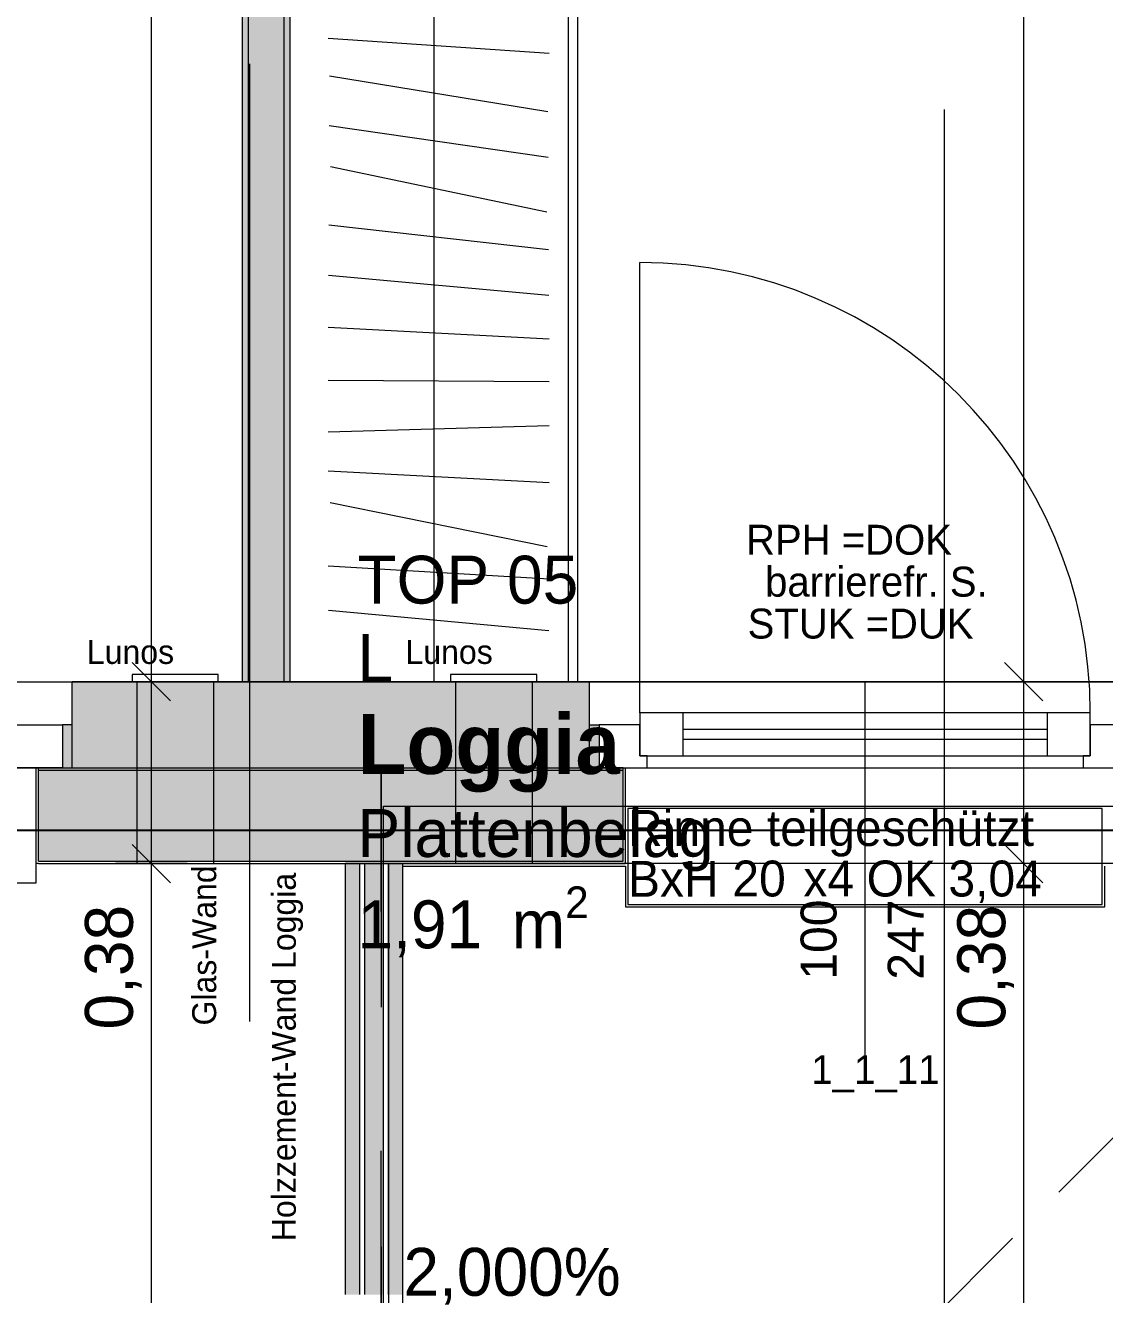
# Model space of a CAD drawing. Header units: metres. Extents: x -3 to 205, y -18 to 45.
# Drawn here: x 2.532 to 4.785, y -15.97 to -13.319 of the extents above; entities that cross this region are included whole.
import ezdxf

# ---------------------------------------------------------------- set-up
doc = ezdxf.new("R2010")
doc.units = ezdxf.units.M
doc.header["$MEASUREMENT"] = 0
for name, pattern in [('Achse', [0.004, 0.002, -0.001, 0, -0.001]), ('Baufluchtlinie', [0.013, 0.008, -0.005]), ('Schnittlinie', [0.006, 0.003, -0.0015, 0, -0.0015]), ('Untersicht', [0.001, 0.0005, -0.0005])]:
    doc.linetypes.add(name, pattern=pattern)
for name, color, linetype in [('1._1.Stock PP STG1_3_000 Achsraster', 7, 'Continuous'), ('1._1.Stock PP STG1_3_110 Wand Aussen', 7, 'Continuous'), ('1._1.Stock PP STG1_3_130 Wand Innen', 7, 'Continuous'), ('1._1.Stock PP STG1_3_140 Brüstung', 7, 'Continuous'), ('1._1.Stock PP STG1_3_210 Decke', 7, 'Continuous'), ('1._1.Stock PP STG1_3_220 Bodenaufbau', 7, 'Continuous'), ('1._1.Stock PP STG1_3_220 Bodenaufbau - Außen_ Gefälle', 7, 'Continuous'), ('1._1.Stock PP STG1_3_221 Bodenaufbau - Abdichtung', 7, 'Continuous'), ('1._1.Stock PP STG1_3_221 Bodenaufbau - Terrassenbelag', 7, 'Continuous'), ('1._1.Stock PP STG1_3_510 Möblierung', 7, 'Continuous'), ('1._1.Stock PP STG1_3_520 Fixeinbauten', 7, 'Continuous'), ('1._1.Stock PP STG1_3_611 Entwässerung', 7, 'Continuous'), ('1._1.Stock PP STG1_3_810 Raum', 7, 'Continuous'), ('1._1.Stock PP STG1_3_851 Marker Schnitt', 7, 'Continuous'), ('1._1.Stock PP STG1_3_915 Allgemein Beschriftung.x', 7, 'Continuous'), ('1._1.Stock PP STG1_3_950 Polierplan Bemaßung', 7, 'Continuous'), ('1._1.Stock PP STG1_3_955 Polierplan Beschriftung', 7, 'Continuous'), ('1._1.Stock PP STG1_3_Neubau_840 Baulinien', 7, 'Continuous')]:
    doc.layers.add(name, color=color, linetype=linetype)
doc.styles.add('ERSTELLTER_STIL_2', font='')
doc.styles.add('ERSTELLTER_STIL_6', font='')
doc.styles.get('ERSTELLTER_STIL_2').set_extended_font_data('Eurostile')
doc.styles.get('ERSTELLTER_STIL_6').set_extended_font_data('Eurostile', bold=True)

msp = doc.modelspace()

# ---------------------------------------------------------------- hatches: boundary and pattern name
at = {"layer": '1._1.Stock PP STG1_3_110 Wand Aussen', "linetype": 'Continuous', "lineweight": 13, "true_color": 0x3f7f02}
msp.add_hatch(color=76, dxfattribs=at).paths.add_polyline_path([(2.63, -14.78), (2.63, -14.87), (3.71, -14.87), (3.71, -14.78), (3.71, -14.69), (2.63, -14.69)])
at = {"layer": '1._1.Stock PP STG1_3_110 Wand Aussen', "linetype": 'Continuous', "lineweight": 13, "true_color": 0xff6400}
for points in [[(2.61, -14.87), (2.63, -14.87), (2.63, -14.78), (2.61, -14.78)], [(3.73, -14.87), (3.73, -14.78), (3.71, -14.78), (3.71, -14.87)], [(3.78, -14.875), (2.56, -14.875), (2.56, -15), (3.78, -15)], [(3.78, -15), (2.56, -15), (2.56, -15.065), (3.78, -15.065)]]:
    msp.add_hatch(color=30, dxfattribs=at).paths.add_polyline_path(points)
at = {"layer": '1._1.Stock PP STG1_3_110 Wand Aussen', "linetype": 'Continuous', "lineweight": 0, "true_color": 0x373737}
msp.add_hatch(color=250, dxfattribs=at).paths.add_polyline_path([(3.78, -14.87), (2.56, -14.87), (2.56, -14.875), (3.78, -14.875)])
at = {"layer": '1._1.Stock PP STG1_3_130 Wand Innen', "linetype": 'Continuous', "lineweight": 13, "true_color": 0xfb02fe}
for points in [[(2.985, -14.69), (2.9975, -14.69), (2.9975, -9.42), (2.985, -9.42)], [(3.0725, -9.42), (3.0725, -14.69), (3.085, -14.69), (3.085, -9.42)]]:
    msp.add_hatch(color=6, dxfattribs=at).paths.add_polyline_path(points)
at = {"layer": '1._1.Stock PP STG1_3_130 Wand Innen', "linetype": 'Continuous', "lineweight": 13, "true_color": 0xffaa00}
msp.add_hatch(color=40, dxfattribs=at).paths.add_polyline_path([(2.9975, -9.42), (2.9975, -14.69), (3.0725, -14.69), (3.0725, -9.42)])
at = {"layer": '1._1.Stock PP STG1_3_140 Brüstung', "linetype": 'Continuous', "lineweight": 13, "true_color": 0xff6400}
for points in [[(3.2, -15.07), (3.2, -15.97), (3.23, -15.97), (3.23, -15.07)], [(3.32, -15.97), (3.32, -15.07), (3.29, -15.07), (3.29, -15.97)]]:
    msp.add_hatch(color=30, dxfattribs=at).paths.add_polyline_path(points)
at = {"layer": '1._1.Stock PP STG1_3_140 Brüstung', "linetype": 'Continuous', "lineweight": 13, "true_color": 0xb85600}
msp.add_hatch(color=32, dxfattribs=at).paths.add_polyline_path([(3.24, -15.07), (3.24, -15.97), (3.28, -15.97), (3.28, -15.07)])

# ---------------------------------------------------------------- linework, layer by layer
at = {"layer": '1._1.Stock PP STG1_3_000 Achsraster', "color": 5, "linetype": 'Achse', "lineweight": 0, "ltscale": 1000}
for p, q in [((3, 3), (3, -18)), ((-1.5, -15), (21, -15))]:
    msp.add_line(p, q, dxfattribs=at)
at = {"layer": '1._1.Stock PP STG1_3_110 Wand Aussen', "color": 8, "linetype": 'Continuous', "lineweight": 0, "ltscale": 1000}
msp.add_line((3.815, -14.755), (3.815, -13.815), dxfattribs=at)
at = {"layer": '1._1.Stock PP STG1_3_110 Wand Aussen', "color": 7, "linetype": 'Continuous', "lineweight": 13, "ltscale": 1000}
for p, q in [((0.98, -14.69), (2.63, -14.69)), ((2.63, -14.69), (2.63, -14.69)), ((4.86, -14.69), (3.71, -14.69)), ((3.71, -14.69), (3.71, -14.69)), ((4.285, -15.4713), (4.285, -14.69)), ((3.905, -14.755), (3.815, -14.755)), ((3.815, -14.755), (3.815, -14.845)), ((4.665, -14.755), (3.905, -14.755)), ((3.905, -14.845), (3.905, -14.755)), ((4.755, -14.755), (4.665, -14.755)), ((4.665, -14.755), (4.665, -14.845)), ((4.755, -14.845), (4.755, -14.755)), ((2.51, -14.78), (2.61, -14.78)), ((2.61, -14.78), (2.61, -14.87)), ((3.815, -14.78), (3.73, -14.78)), ((3.73, -14.78), (3.73, -14.87)), ((3.815, -14.845), (3.815, -14.78)), ((4.84, -14.78), (4.755, -14.78)), ((4.755, -14.78), (4.755, -14.845)), ((4.665, -14.79), (3.905, -14.79)), ((3.905, -14.81), (4.665, -14.81)), ((3.83, -14.845), (3.815, -14.845)), ((3.815, -14.845), (3.905, -14.845)), ((3.83, -14.87), (3.83, -14.845)), ((3.905, -14.845), (4.665, -14.845)), ((4.665, -14.845), (4.755, -14.845)), ((4.755, -14.845), (4.74, -14.845)), ((4.74, -14.845), (4.74, -14.87)), ((2.61, -14.87), (2.51, -14.87)), ((2.555, -14.875), (2.555, -14.87)), ((2.56, -14.87), (2.555, -14.87)), ((2.56, -14.87), (2.555, -14.87)), ((2.56, -14.87), (2.555, -14.87)), ((2.555, -14.875), (2.555, -14.87)), ((2.555, -15), (2.555, -14.875)), ((2.555, -15), (2.555, -14.875)), ((2.56, -14.87), (2.63, -14.87)), ((2.56, -15.065), (2.56, -14.87)), ((2.56, -14.87), (2.63, -14.87)), ((2.56, -14.87), (2.63, -14.87)), ((2.56, -14.875), (3.78, -14.875)), ((3.78, -14.87), (3.71, -14.87)), ((3.78, -14.87), (3.71, -14.87)), ((3.78, -14.87), (3.71, -14.87)), ((3.73, -14.87), (3.83, -14.87)), ((3.78, -14.87), (3.785, -14.87)), ((3.78, -15.065), (3.78, -14.87)), ((3.78, -14.87), (3.785, -14.87)), ((3.78, -14.87), (3.785, -14.87)), ((3.785, -14.875), (3.785, -14.87)), ((3.785, -14.875), (3.785, -14.87)), ((3.785, -15), (3.785, -14.875)), ((3.785, -15), (3.785, -14.875)), ((3.83, -14.87), (4.74, -14.87)), ((4.74, -14.87), (4.84, -14.87)), ((2.555, -15.065), (2.555, -15)), ((2.555, -15.065), (2.555, -15)), ((3.785, -15.065), (3.785, -15)), ((3.785, -15.065), (3.785, -15)), ((2.555, -15.07), (2.555, -15.065)), ((2.555, -15.07), (2.555, -15.065)), ((2.56, -15.07), (2.555, -15.07)), ((2.555, -15.11), (2.555, -15.07)), ((2.56, -15.065), (3.78, -15.065)), ((3.78, -15.07), (3.785, -15.07)), ((3.785, -15.07), (3.785, -15.065)), ((3.785, -15.07), (3.785, -15.065)), ((4.785, -15.07), (3.785, -15.07)), ((3.785, -15.07), (3.785, -15.07)), ((1.055, -15.11), (2.555, -15.11))]:
    msp.add_line(p, q, dxfattribs=at)
at = {"layer": '1._1.Stock PP STG1_3_110 Wand Aussen', "color": 7, "linetype": 'Continuous', "lineweight": 18, "ltscale": 1000}
for p, q in [((2.63, -14.78), (2.63, -14.69)), ((2.63, -14.78), (2.63, -14.69)), ((3.71, -14.78), (3.71, -14.69)), ((3.71, -14.78), (3.71, -14.69)), ((2.63, -14.87), (2.63, -14.78)), ((2.63, -14.87), (2.63, -14.78)), ((2.63, -14.87), (2.63, -14.78)), ((3.71, -14.87), (3.71, -14.78)), ((3.71, -14.87), (3.71, -14.78)), ((3.71, -14.87), (3.71, -14.78)), ((2.63, -14.87), (3.71, -14.87))]:
    msp.add_line(p, q, dxfattribs=at)
at = {"layer": '1._1.Stock PP STG1_3_110 Wand Aussen', "color": 1, "linetype": 'Baufluchtlinie', "lineweight": 0, "ltscale": 1000}
msp.add_line((2.56, -15), (3.78, -15), dxfattribs=at)
at = {"layer": '1._1.Stock PP STG1_3_110 Wand Aussen', "color": 7, "linetype": 'Continuous', "lineweight": 18, "ltscale": 1000, "flags": 128}
msp.add_lwpolyline([(3.71, -14.69), (2.63, -14.69)], dxfattribs=at)
at = {"layer": '1._1.Stock PP STG1_3_110 Wand Aussen', "color": 7, "linetype": 'Continuous', "lineweight": 13, "ltscale": 1000, "flags": 128}
for points in [[(2.61, -14.87), (2.63, -14.87), (2.63, -14.78), (2.61, -14.78)], [(3.73, -14.87), (3.71, -14.87), (3.71, -14.78), (3.73, -14.78)]]:
    msp.add_lwpolyline(points, close=True, dxfattribs=at)
msp.add_lwpolyline([(2.56, -15.07), (3.78, -15.07)], dxfattribs=at)
at = {"layer": '1._1.Stock PP STG1_3_110 Wand Aussen', "color": 8, "linetype": 'Continuous', "lineweight": 0, "ltscale": 1000}
msp.add_arc((3.815, -14.755), 0.94, 0, 90, dxfattribs=at)
at = {"layer": '1._1.Stock PP STG1_3_130 Wand Innen', "color": 7, "linetype": 'Continuous', "lineweight": 18, "ltscale": 1000}
for p, q in [((2.9975, -9.42), (2.9975, -14.69)), ((3.0725, -14.69), (3.0725, -9.42))]:
    msp.add_line(p, q, dxfattribs=at)
at = {"layer": '1._1.Stock PP STG1_3_130 Wand Innen', "color": 7, "linetype": 'Continuous', "lineweight": 18, "ltscale": 1000, "flags": 128}
for points in [[(2.985, -9.42), (2.985, -14.69)], [(3.085, -14.69), (3.085, -9.625)], [(2.985, -14.69), (3.085, -14.69)]]:
    msp.add_lwpolyline(points, dxfattribs=at)
at = {"layer": '1._1.Stock PP STG1_3_140 Brüstung', "color": 7, "linetype": 'Continuous', "lineweight": 18, "ltscale": 1000}
for p, q in [((3.23, -15.07), (3.23, -15.97)), ((3.24, -15.07), (3.24, -15.97)), ((3.28, -15.97), (3.28, -15.07)), ((3.29, -15.97), (3.29, -15.07))]:
    msp.add_line(p, q, dxfattribs=at)
at = {"layer": '1._1.Stock PP STG1_3_140 Brüstung', "color": 7, "linetype": 'Continuous', "lineweight": 18, "ltscale": 1000, "flags": 128}
for points in [[(3.32, -15.07), (3.2, -15.07)], [(3.2, -15.07), (3.2, -15.97)], [(3.32, -15.97), (3.32, -15.07)]]:
    msp.add_lwpolyline(points, dxfattribs=at)
at = {"layer": '1._1.Stock PP STG1_3_210 Decke', "color": 7, "linetype": 'Continuous', "lineweight": 13, "ltscale": 1000, "true_color": 0xf4f4f4, "flags": 128}
msp.add_lwpolyline([(0.1305, -0.13), (0.1845, -14.87), (5.505, -14.87), (5.505, -15.84), (13.475, -15.84), (13.475, -14.87), (18.8055, -14.87), (18.8546, -0.13), (15.89, -0.13)], dxfattribs=at)
msp.add_lwpolyline([(0.1305, -0.13), (0.1845, -14.87), (5.505, -14.87), (5.505, -15.84), (13.475, -15.84), (13.475, -14.87), (18.8055, -14.87), (18.8546, -0.13), (15.89, -0.13)], dxfattribs=at)
msp.add_lwpolyline([(0.1305, -0.13), (0.1845, -14.87), (5.505, -14.87), (5.505, -15.84), (13.475, -15.84), (13.475, -14.87), (18.8055, -14.87), (18.8546, -0.13), (15.89, -0.13)], dxfattribs=at)
msp.add_lwpolyline([(5.425, -14.95), (5.425, -15.92), (13.555, -15.92), (13.555, -14.95), (15.705, -14.95), (15.705, -17.42), (3.28, -17.42), (3.28, -14.95)], close=True, dxfattribs=at)
at = {"layer": '1._1.Stock PP STG1_3_220 Bodenaufbau', "color": 7, "linetype": 'Continuous', "lineweight": 13, "ltscale": 1000, "true_color": 0xf4f4f4, "flags": 128}
msp.add_lwpolyline([(3.445, -0.31), (0.3111, -0.31), (0.3639, -14.69), (5.685, -14.69), (5.685, -15.66), (13.295, -15.66), (13.295, -14.69), (18.6261, -14.69), (18.674, -0.31), (15.505, -0.31), (15.505, -0.71), (12.78, -0.71), (12.78, -0.13), (6.2, -0.13), (6.2, -0.71), (3.445, -0.71)], close=True, dxfattribs=at)
at = {"layer": '1._1.Stock PP STG1_3_220 Bodenaufbau - Außen_ Gefälle', "color": 7, "linetype": 'Continuous', "lineweight": 13, "ltscale": 1000, "true_color": 0xf4f4f4, "flags": 128}
msp.add_lwpolyline([(3.29, -17.38), (15.695, -17.38), (15.695, -15.07), (13.605, -15.07), (13.605, -15.97), (5.375, -15.97), (5.375, -15.07), (3.29, -15.07)], close=True, dxfattribs=at)
at = {"layer": '1._1.Stock PP STG1_3_221 Bodenaufbau - Abdichtung', "color": 171, "linetype": 'Untersicht', "lineweight": 13, "ltscale": 1000, "true_color": 0x6c6cff, "flags": 128}
for points in [[(3.2748, -14.87), (3.2748, -17.1702)], [(3.275, -14.87), (5.025, -14.87)], [(3.275, -17.17), (3.275, -14.87)], [(5.3, -15.145), (3.275, -17.17)], [(3.275, -17.17), (5.3, -15.145)]]:
    msp.add_lwpolyline(points, dxfattribs=at)
at = {"layer": '1._1.Stock PP STG1_3_221 Bodenaufbau - Terrassenbelag', "color": 7, "linetype": 'Continuous', "lineweight": 18, "ltscale": 1000, "flags": 128}
for points in [[(3.32, -15.075), (3.785, -15.075)], [(3.32, -17.38), (3.32, -15.075)], [(3.785, -15.075), (3.785, -15.16)], [(4.7847, -15.075), (4.7847, -15.16)], [(3.785, -15.16), (4.785, -15.16)]]:
    msp.add_lwpolyline(points, dxfattribs=at)
at = {"layer": '1._1.Stock PP STG1_3_510 Möblierung', "color": 8, "linetype": 'Continuous', "lineweight": 13, "ltscale": 1000, "true_color": 0x7e7f7f}
for p, q in [((3.665, -11.135), (3.665, -14.69)), ((3.385, -12.9125), (3.385, -14.69)), ((3.6253, -13.378), (3.1647, -13.347)), ((3.6228, -13.4998), (3.1672, -13.4252)), ((3.6235, -13.5957), (3.1665, -13.5293)), ((3.621, -13.7098), (3.169, -13.6152)), ((3.6244, -13.7882), (3.1656, -13.7368)), ((3.6249, -13.8834), (3.1651, -13.8416)), ((3.6255, -13.9748), (3.1645, -13.9502)), ((3.6259, -14.064), (3.1641, -14.061)), ((3.6258, -14.156), (3.1642, -14.169)), ((3.6256, -14.2745), (3.1644, -14.2505)), ((3.6212, -14.4085), (3.1688, -14.3165)), ((3.6255, -14.4759), (3.1645, -14.4491)), ((3.6249, -14.5838), (3.1651, -14.5412))]:
    msp.add_line(p, q, dxfattribs=at)
at = {"layer": '1._1.Stock PP STG1_3_510 Möblierung', "color": 8, "linetype": 'Continuous', "lineweight": 13, "ltscale": 1000, "true_color": 0x7e7f7f, "flags": 128}
msp.add_lwpolyline([(3.685, -11.135), (3.685, -14.69), (3.085, -14.69), (3.085, -11.135)], close=True, dxfattribs=at)
at = {"layer": '1._1.Stock PP STG1_3_520 Fixeinbauten', "color": 8, "linetype": 'Untersicht', "lineweight": 0, "ltscale": 1000, "flags": 128}
for points in [[(2.755, -14.675), (2.755, -14.69)], [(2.935, -14.675), (2.755, -14.675)], [(2.935, -14.69), (2.935, -14.675)], [(3.42, -14.675), (3.42, -14.69)], [(3.6, -14.675), (3.42, -14.675)], [(3.6, -14.69), (3.6, -14.675)], [(2.755, -14.69), (2.935, -14.69)], [(2.765, -14.69), (2.765, -15.07)], [(2.925, -14.69), (2.925, -15.07)], [(3.42, -14.69), (3.6, -14.69)], [(3.43, -14.69), (3.43, -15.07)], [(3.59, -14.69), (3.59, -15.07)], [(2.765, -15.07), (2.7689, -15.07), (2.7803, -15.07), (2.798, -15.07), (2.8203, -15.07), (2.845, -15.07), (2.8697, -15.07), (2.892, -15.07), (2.9097, -15.07), (2.9211, -15.07), (2.925, -15.07)], [(3.43, -15.07), (3.4339, -15.07), (3.4453, -15.07), (3.463, -15.07), (3.4853, -15.07), (3.51, -15.07), (3.5347, -15.07), (3.557, -15.07), (3.5747, -15.07), (3.5861, -15.07), (3.59, -15.07)]]:
    msp.add_lwpolyline(points, dxfattribs=at)
at = {"layer": '1._1.Stock PP STG1_3_611 Entwässerung', "color": 7, "linetype": 'Continuous', "lineweight": 13, "ltscale": 1000, "flags": 128}
msp.add_lwpolyline([(3.79, -15.155), (4.78, -15.155), (4.78, -14.955), (3.79, -14.955)], close=True, dxfattribs=at)
at = {"layer": '1._1.Stock PP STG1_3_851 Marker Schnitt', "color": 7, "linetype": 'Schnittlinie', "lineweight": 13, "ltscale": 1000}
msp.add_line((4.45, 4.805), (4.45, -18), dxfattribs=at)
at = {"layer": '1._1.Stock PP STG1_3_950 Polierplan Bemaßung', "color": 6, "linetype": 'Continuous', "lineweight": 13, "ltscale": 1000, "true_color": 0xfb02fe}
for p, q in [((2.7954, -14.69), (2.7954, -8.425)), ((4.6161, -14.69), (4.6161, -9.625)), ((2.7554, -14.65), (2.8354, -14.73)), ((4.5761, -14.65), (4.6561, -14.73)), ((2.8704, -14.69), (2.7204, -14.69)), ((2.7954, -15.07), (2.7954, -14.69)), ((4.6911, -14.69), (4.5411, -14.69)), ((4.6161, -15.07), (4.6161, -14.69)), ((2.7554, -15.03), (2.8354, -15.11)), ((4.5761, -15.03), (4.6561, -15.11)), ((2.8704, -15.07), (2.7204, -15.07)), ((2.7954, -18), (2.7954, -15.07)), ((4.6911, -15.07), (4.5411, -15.07)), ((4.6161, -17.38), (4.6161, -15.07))]:
    msp.add_line(p, q, dxfattribs=at)
at = {"layer": '1._1.Stock PP STG1_3_Neubau_840 Baulinien', "color": 1, "linetype": 'Baufluchtlinie', "lineweight": 25, "ltscale": 1000, "true_color": 0xfb0106, "flags": 128}
msp.add_lwpolyline([(-3.0225, -14.9829), (0, -15), (18.9876, -15.0005), (23.9775, -15.0046)], dxfattribs=at)

# ---------------------------------------------------------------- texts
at = {"layer": '1._1.Stock PP STG1_3_110 Wand Aussen', "color": 7, "linetype": 'Continuous', "lineweight": 13, "attachment_point": 9, "style": 'ERSTELLTER_STIL_2'}
for s, insert, char_height in [('\\A1;{\\pqr;\\pt0;\\fEurostile|b0|i0|c0|p0;\\W1.000000;RPH =DOK}', (4.4662, -14.4258), 0.0625), ('\\A1;{\\pqr;\\pt0;\\fEurostile|b0|i0|c0|p0;\\W1.000000;barrierefr. S. }', (4.5408, -14.5133), 0.0625), ('\\A1;{\\pqr;\\pt0;\\fEurostile|b0|i0|c0|p0;\\W1.000000;STUK =DUK}', (4.5112, -14.6008), 0.0625), ('\\A1;{\\pqr;\\pt0;\\fEurostile|b0|i0|c0|p0;\\W1.000000;1_1_11}', (4.4404, -15.5474), 0.06)]:
    msp.add_mtext(s, dxfattribs=dict(at, insert=insert, char_height=char_height))
at = {"layer": '1._1.Stock PP STG1_3_110 Wand Aussen', "color": 7, "linetype": 'Continuous', "lineweight": 13, "char_height": 0.075, "attachment_point": 9, "rotation": 90, "style": 'ERSTELLTER_STIL_2'}
for s, insert in [('\\A1;{\\pqr;\\pt0;\\fEurostile|b0|i0|c0|p0;\\W1.000000;100}', (4.2264, -15.145)), ('\\A1;{\\pqr;\\pt0;\\fEurostile|b0|i0|c0|p0;\\W1.000000;247}', (4.4072, -15.145))]:
    msp.add_mtext(s, dxfattribs=dict(at, insert=insert))
at = {"layer": '1._1.Stock PP STG1_3_810 Raum', "color": 7, "linetype": 'Continuous', "lineweight": 13, "attachment_point": 1}
for s, insert, char_height, style in [('\\A1;{\\pql;\\pt0;\\fEurostile|b0|i0|c0|p0;\\W1.000000;TOP 05}', (3.2256, -14.427), 0.1, 'ERSTELLTER_STIL_2'), ('\\A1;{\\pql;\\pt0;\\fEurostile|b0|i0|c0|p0;\\W1.000000;L}', (3.2256, -14.5905), 0.1, 'ERSTELLTER_STIL_2'), ('\\A1;{\\pql;\\pt0;\\fEurostile|b1|i0|c0|p0;\\W1.000000;Loggia}', (3.2256, -14.7577), 0.125, 'ERSTELLTER_STIL_6'), ('\\A1;{\\pql;\\pt0;\\fEurostile|b0|i0|c0|p0;\\W1.000000;Plattenbelag}', (3.2256, -14.9561), 0.1, 'ERSTELLTER_STIL_2'), ('\\A1;{\\pql;\\pt0,0.05;\\fEurostile|b0|i0|c0|p0;\\W1.000000;1,91\\fEurostile|b0|i0|c0|p0;\\W1.000000;\\A1{\\H.66x;\\S^  ;}\\fEurostile|b0|i0|c0|p0;\\W1.000000; m\\fEurostile|b0|i0|c0|p0;\\W1.000000;\\A1{\\H.66x;\\S2^  ;}}', (3.2256, -15.1176), 0.1, 'ERSTELLTER_STIL_2')]:
    msp.add_mtext(s, dxfattribs=dict(at, insert=insert, char_height=char_height, style=style))
at = {"layer": '1._1.Stock PP STG1_3_915 Allgemein Beschriftung.x', "color": 250, "linetype": 'Continuous', "lineweight": 13, "true_color": 0x3f3f3f, "char_height": 0.05, "attachment_point": 8, "style": 'ERSTELLTER_STIL_2'}
for insert in [(2.7518, -14.6536), (3.4168, -14.6536)]:
    msp.add_mtext('\\A1;{\\pqc;\\fEurostile|b0|i0|c0|p0;\\W1.000000;Lunos}', dxfattribs=dict(at, insert=insert))
at = {"layer": '1._1.Stock PP STG1_3_915 Allgemein Beschriftung.x', "color": 8, "linetype": 'Continuous', "lineweight": 13, "insert": (2.8807, -15.408), "char_height": 0.05, "attachment_point": 1, "rotation": 90, "style": 'ERSTELLTER_STIL_2'}
msp.add_mtext('\\A1;{\\pql;\\fEurostile|b0|i0|c0|p0;\\W1.000000;Glas-Wand}', dxfattribs=at)
at = {"layer": '1._1.Stock PP STG1_3_915 Allgemein Beschriftung.x', "color": 1, "linetype": 'Continuous', "lineweight": 0, "insert": (3.0469, -15.8585), "char_height": 0.05, "attachment_point": 1, "rotation": 90, "style": 'ERSTELLTER_STIL_2'}
msp.add_mtext('\\A1;{\\pql;\\fEurostile|b0|i0|c0|p0;\\W1.000000;Holzzement-Wand Loggia}', dxfattribs=at)
at = {"layer": '1._1.Stock PP STG1_3_950 Polierplan Bemaßung', "color": 6, "linetype": 'Continuous', "lineweight": 13, "true_color": 0xfb02fe, "char_height": 0.1, "width": 0.306373, "attachment_point": 7, "rotation": 90, "style": 'ERSTELLTER_STIL_2'}
for insert in [(2.7754, -15.4164), (4.5961, -15.4164)]:
    msp.add_mtext('\\A1;{\\pql;\\fEurostile|b0|i0|c0|p0;\\W1.000000;0,38}', dxfattribs=dict(at, insert=insert))
at = {"layer": '1._1.Stock PP STG1_3_950 Polierplan Bemaßung', "color": 171, "linetype": 'Continuous', "lineweight": 13, "true_color": 0x6c6cff, "insert": (3.775, -15.991), "char_height": 0.1, "attachment_point": 9, "style": 'ERSTELLTER_STIL_2'}
msp.add_mtext('\\A1;{\\pqr;\\fEurostile|b0|i0|c0|p0;\\W1.000000;2,000\\fEurostile|b0|i0|c0|p0;\\W1.000000;%}', dxfattribs=at)
at = {"layer": '1._1.Stock PP STG1_3_955 Polierplan Beschriftung', "color": 7, "linetype": 'Continuous', "lineweight": 13, "char_height": 0.075, "attachment_point": 1, "style": 'ERSTELLTER_STIL_2'}
for s, insert in [('\\A1;{\\pql;\\fEurostile|b0|i0|c0|p0;\\W1.000000;Rinne teilgeschützt\\fEurostile|b0|i0|c0|p0;\\W1.000000;  }', (3.79, -14.9581)), ('\\A1;{\\pql;\\pt0,1;\\fEurostile|b0|i0|c0|p0;\\W1.000000;BxH }', (3.79, -15.0643)), ('\\A1;{\\pql;\\pt0,1;\\fEurostile|b0|i0|c0|p0;\\W1.000000;20\\fEurostile|b0|i0|c0|p0;\\W1.000000;\\A1{\\H.66x;\\S^  ;}\\fEurostile|b0|i0|c0|p0;\\W1.000000;\\fEurostile|b0|i0|c0|p0;\\W1.000000;\\A1{\\H.66x;\\S^  ;}\\fEurostile|b0|i0|c0|p0;\\W1.000000;x\\fEurostile|b0|i0|c0|p0;\\W1.000000;\\fEurostile|b0|i0|c0|p0;\\W1.000000;\\fEurostile|b0|i0|c0|p0;\\W1.000000;\\fEurostile|b0|i0|c0|p0;\\W1.000000;\\fEurostile|b0|i0|c0|p0;\\W1.000000;4\\fEurostile|b0|i0|c0|p0;\\W1.000000;\\A1{\\H.66x;\\S^  ;}\\fEurostile|b0|i0|c0|p0;\\W1.000000;\\fEurostile|b0|i0|c0|p0;\\W1.000000;\\A1{\\H.66x;\\S^  ;}\\fEurostile|b0|i0|c0|p0;\\W1.000000;\\fEurostile|b0|i0|c0|p0;\\W1.000000;\\fEurostile|b0|i0|c0|p0;\\W1.000000;\\fEurostile|b0|i0|c0|p0;\\W1.000000;\\fEurostile|b0|i0|c0|p0;\\W1.000000;\\fEurostile|b0|i0|c0|p0;\\W1.000000;\\fEurostile|b0|i0|c0|p0;\\W1.000000;\\A1{\\H.66x;\\S^  ;}\\fEurostile|b0|i0|c0|p0;\\W1.000000;\\fEurostile|b0|i0|c0|p0;\\W1.000000;\\A1{\\H.66x;\\S^  ;}\\fEurostile|b0|i0|c0|p0;\\W1.000000;\\fEurostile|b0|i0|c0|p0;\\W1.000000;\\fEurostile|b0|i0|c0|p0;\\W1.000000;\\fEurostile|b0|i0|c0|p0;\\W1.000000;\\fEurostile|b0|i0|c0|p0;\\W1.000000;\\fEurostile|b0|i0|c0|p0;\\W1.000000;\\fEurostile|b0|i0|c0|p0;\\W1.000000;\\A1{\\H.66x;\\S^  ;}\\fEurostile|b0|i0|c0|p0;\\W1.000000;\\fEurostile|b0|i0|c0|p0;\\W1.000000;\\A1{\\H.66x;\\S^  ;}\\fEurostile|b0|i0|c0|p0;\\W1.000000;\\fEurostile|b0|i0|c0|p0;\\W1.000000;\\fEurostile|b0|i0|c0|p0;\\W1.000000;\\fEurostile|b0|i0|c0|p0;\\W1.000000;\\fEurostile|b0|i0|c0|p0;\\W1.000000;\\fEurostile|b0|i0|c0|p0;\\W1.000000;\\fEurostile|b0|i0|c0|p0;\\W1.000000;\\A1{\\H.66x;\\S^  ;}\\fEurostile|b0|i0|c0|p0;\\W1.000000;\\fEurostile|b0|i0|c0|p0;\\W1.000000;\\A1{\\H.66x;\\S^  ;}\\fEurostile|b0|i0|c0|p0;\\W1.000000;\\fEurostile|b0|i0|c0|p0;\\W1.000000;\\fEurostile|b0|i0|c0|p0;\\W1.000000;\\fEurostile|b0|i0|c0|p0;\\W1.000000;\\fEurostile|b0|i0|c0|p0;\\W1.000000;\\fEurostile|b0|i0|c0|p0;\\W1.000000;\\fEurostile|b0|i0|c0|p0;\\W1.000000;\\A1{\\H.66x;\\S^  ;}\\fEurostile|b0|i0|c0|p0;\\W1.000000;}', (4.0079, -15.0636)), ('\\A1;{\\pql;\\pt0,1;\\fEurostile|b0|i0|c0|p0;\\W1.000000; OK }', (4.2603, -15.0636)), ('\\A1;{\\pql;\\pt0,1;\\fEurostile|b0|i0|c0|p0;\\W1.000000;3,04\\fEurostile|b0|i0|c0|p0;\\W1.000000;\\A1{\\H.66x;\\S^  ;}\\fEurostile|b0|i0|c0|p0;\\W1.000000;\\fEurostile|b0|i0|c0|p0;\\W1.000000;\\A1{\\H.66x;\\S^  ;}\\fEurostile|b0|i0|c0|p0;\\W1.000000;\\fEurostile|b0|i0|c0|p0;\\W1.000000;\\fEurostile|b0|i0|c0|p0;\\W1.000000;\\fEurostile|b0|i0|c0|p0;\\W1.000000;\\fEurostile|b0|i0|c0|p0;\\W1.000000;\\fEurostile|b0|i0|c0|p0;\\W1.000000;\\fEurostile|b0|i0|c0|p0;\\W1.000000;\\A1{\\H.66x;\\S^  ;}\\fEurostile|b0|i0|c0|p0;\\W1.000000;\\fEurostile|b0|i0|c0|p0;\\W1.000000;\\A1{\\H.66x;\\S^  ;}\\fEurostile|b0|i0|c0|p0;\\W1.000000;\\fEurostile|b0|i0|c0|p0;\\W1.000000;\\fEurostile|b0|i0|c0|p0;\\W1.000000;\\fEurostile|b0|i0|c0|p0;\\W1.000000;\\fEurostile|b0|i0|c0|p0;\\W1.000000;\\fEurostile|b0|i0|c0|p0;\\W1.000000;\\fEurostile|b0|i0|c0|p0;\\W1.000000;\\A1{\\H.66x;\\S^  ;}\\fEurostile|b0|i0|c0|p0;\\W1.000000;\\fEurostile|b0|i0|c0|p0;\\W1.000000;\\A1{\\H.66x;\\S^  ;}\\fEurostile|b0|i0|c0|p0;\\W1.000000;\\fEurostile|b0|i0|c0|p0;\\W1.000000;\\fEurostile|b0|i0|c0|p0;\\W1.000000;\\fEurostile|b0|i0|c0|p0;\\W1.000000;\\fEurostile|b0|i0|c0|p0;\\W1.000000;\\fEurostile|b0|i0|c0|p0;\\W1.000000;\\fEurostile|b0|i0|c0|p0;\\W1.000000;\\A1{\\H.66x;\\S^  ;}\\fEurostile|b0|i0|c0|p0;\\W1.000000;\\fEurostile|b0|i0|c0|p0;\\W1.000000;\\fEurostile|b0|i0|c0|p0;\\W1.000000;\\fEurostile|b0|i0|c0|p0;\\W1.000000;\\fEurostile|b0|i0|c0|p0;\\W1.000000;\\fEurostile|b0|i0|c0|p0;\\W1.000000;\\fEurostile|b0|i0|c0|p0;\\W1.000000;\\fEurostile|b0|i0|c0|p0;\\W1.000000;\\fEurostile|b0|i0|c0|p0;\\W1.000000;\\fEurostile|b0|i0|c0|p0;\\W1.000000;\\fEurostile|b0|i0|c0|p0;\\W1.000000;\\fEurostile|b0|i0|c0|p0;\\W1.000000;\\fEurostile|b0|i0|c0|p0;\\W1.000000;\\fEurostile|b0|i0|c0|p0;\\W1.000000;\\fEurostile|b0|i0|c0|p0;\\W1.000000;\\fEurostile|b0|i0|c0|p0;\\W1.000000;\\fEurostile|b0|i0|c0|p0;\\W1.000000;\\fEurostile|b0|i0|c0|p0;\\W1.000000;\\fEurostile|b0|i0|c0|p0;\\W1.000000;}', (4.4588, -15.0636))]:
    msp.add_mtext(s, dxfattribs=dict(at, insert=insert))

doc.saveas('drawing.dxf')
